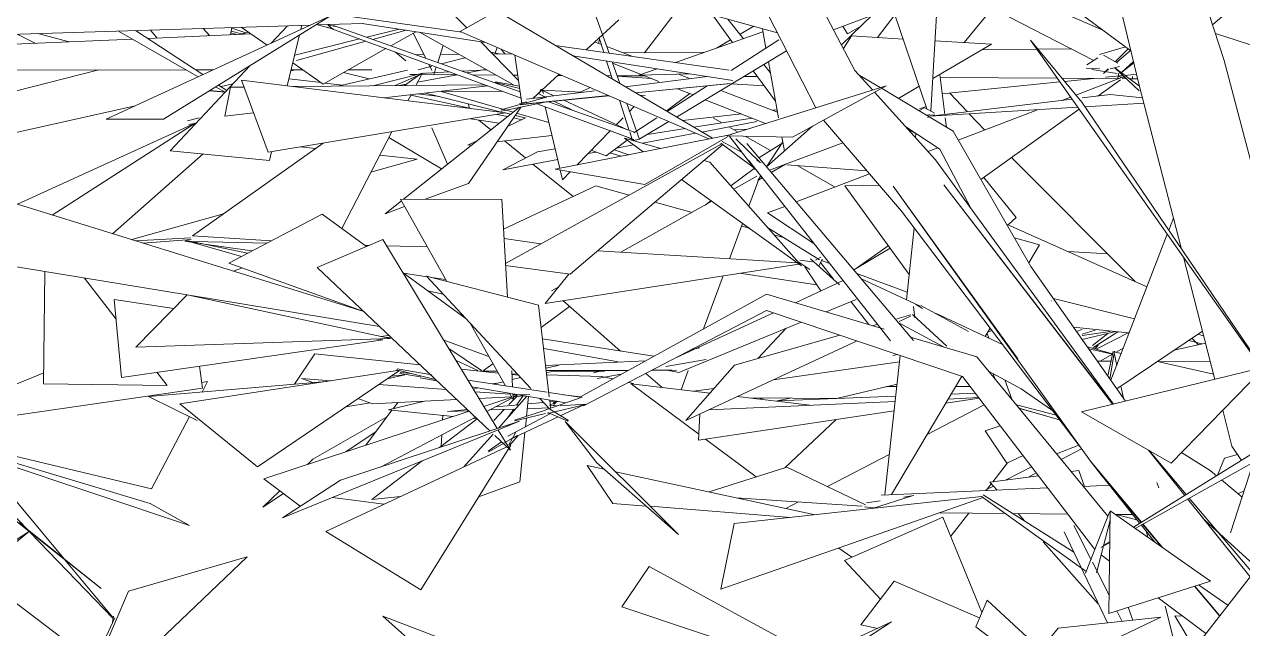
# Model space of a CAD drawing. Header units: millimetres. Extents: x 78096 to 288885, y -20632 to 149556.
# Drawn here: x 251420 to 251798.3, y 94894.2 to 95082 of the extents above; entities that cross this region are included whole.
import ezdxf

# ---------------------------------------------------------------- set-up
doc = ezdxf.new("R2010")
doc.units = ezdxf.units.MM
doc.layers.add('G-IMPT', color=8, linetype='Continuous', lineweight=9)
doc.layers.add('L-PLNT', color=71, linetype='Continuous', lineweight=9)

# ---------------------------------------------------------------- blocks, each defined once
blk = doc.blocks.new('ZZ-V - Tree Broadleaf 1 - 3dtree rotund SIMPLU-4826059-TOMH A-A')
at = {"layer": 'G-IMPT'}
for p, q in [((26119.95, 95105.62), (26092.5, 95081.82)), ((26018.02, 95097.79), (26058.46, 95080.19)), ((26034.09, 95098.23), (26067.18, 95073.73)), ((26055.68, 95070.76), (26011, 95093.76)), ((26024.17, 95086.98), (26015.34, 95076.32)), ((25937.2, 95084.95), (25943.5, 95076.33)), ((25942.05, 95083.59), (25946.88, 95077.5)), ((25977.33, 95075.58), (25986.78, 95084.78)), ((25993.9, 95084.96), (25988.43, 95077.89)), ((25752.81, 95079.91), (25777.53, 95065.68)), ((25758.14, 95080.07), (25778.99, 95066.35)), ((25761.88, 95077.61), (25793.97, 95078.99)), ((25762.72, 95080.21), (25764.87, 95077.73)), ((25779.08, 95080.73), (25781.14, 95078.44)), ((25793.18, 95079.55), (25790.37, 95078.84)), ((25798.93, 95075.55), (25790.95, 95081.1)), ((25837.39, 95075.32), (25845.15, 95079.7)), ((25844.28, 95079.22), (25848.19, 95071.48)), ((25925.73, 95070.15), (25952.92, 95079.61)), ((25945.79, 95078.88), (25950.03, 95081.37)), ((25953.83, 95074.59), (25952.74, 95080.61)), ((26122.86, 95069.6), (26093.39, 95079.12)), ((25710.76, 95075.39), (25757.16, 95077.4)), ((25853.62, 95075.41), (25851.94, 95070.15)), ((25900.64, 95076.51), (25902.69, 95075.73)), ((25904.4, 95075.07), (25912.23, 95072.06)), ((25938.47, 95074.58), (25942.88, 95077.17)), ((25977.91, 95074.47), (25980.44, 95078.36)), ((25996.47, 95077.42), (25980.44, 95078.36)), ((26023.89, 95075.82), (26005.61, 95065.16)), ((26023.89, 95075.82), (26006.3, 95076.85)), ((26057.45, 95072.56), (26065.44, 95075.02)), ((25816.37, 95063.44), (25835.83, 95074.44)), ((25838.83, 95073.34), (25842.03, 95070.6)), ((25847.64, 95072.58), (25845.17, 95072.55)), ((25858.49, 95072.67), (25852.73, 95072.62)), ((25853.09, 95069.74), (25860.35, 95071.62)), ((25871.01, 95072.78), (25868.41, 95073.34)), ((25875, 95072.81), (25868.98, 95072.76)), ((25934.88, 95073.33), (25909.49, 95073.11)), ((26037.96, 95074.22), (26020.9, 95074.08)), ((26048.78, 95074.32), (26038.3, 95074.23)), ((26053.45, 95069.37), (26056.9, 95071.53)), ((26063.12, 95069.89), (26058.61, 95072.38)), ((26062.28, 95070.35), (26066.33, 95074.36)), ((26067.05, 95073.83), (26062.67, 95070.14)), ((25746.68, 95067.8), (25709.2, 95058.32)), ((25709.59, 95067.79), (25773.84, 95067.8)), ((25776.78, 95067.81), (25782.15, 95067.81)), ((25807.78, 95067.81), (25806.34, 95067.49)), ((25806.42, 95067.81), (25810.07, 95067.81)), ((25816.37, 95063.44), (25806.94, 95069.98)), ((25820.9, 95062.76), (25842.5, 95067.72)), ((25824.11, 95067.82), (25831.43, 95067.82)), ((25845.87, 95067.87), (25850.14, 95068.98)), ((25849.17, 95069.56), (25850.14, 95067.62)), ((25851.48, 95068.71), (25850.75, 95066.43)), ((25859.63, 95067.42), (25867.06, 95067.85)), ((25861.12, 95066.89), (25866.59, 95067.91)), ((25906.22, 95069.92), (25915.05, 95066.43)), ((25914.32, 95066.18), (25920.03, 95068.17)), ((25949.92, 95067.55), (25956.77, 95058.16)), ((25953.2, 95069.52), (25955.19, 95067.01)), ((25957.72, 95052.89), (25954.59, 95070.36)), ((26053.25, 95068.35), (26057.39, 95068.16)), ((26055.02, 95067.96), (26062.89, 95066.75)), ((26058.65, 95066.75), (26060.07, 95068.16)), ((26060.24, 95068.09), (26058.65, 95066.75)), ((26063.64, 95068.85), (26060.76, 95068.16)), ((26069.69, 95061.33), (26062.2, 95068.5)), ((26069.85, 95062.76), (26062.2, 95068.5)), ((26067.98, 95070.45), (26064.3, 95067.12)), ((26068.07, 95070.05), (26064.3, 95067.12)), ((25830.66, 95065), (25822.67, 95067)), ((25831.78, 95062.87), (25846.44, 95066.63)), ((25838.68, 95062.95), (25847.69, 95066.95)), ((25841.62, 95062.98), (25846.42, 95066.38)), ((25845.48, 95066.38), (25843.27, 95066.39)), ((25845.15, 95063.01), (25847.05, 95066.69)), ((25845.67, 95064.02), (25858.01, 95066.31)), ((25846.53, 95066.66), (25855.63, 95067.19)), ((25858.03, 95066.31), (25846.89, 95066.37)), ((25869.92, 95066.24), (25862.84, 95066.28)), ((25876.8, 95066.2), (25875.43, 95066.21)), ((25890.47, 95066.12), (25889.26, 95066.13)), ((25905.84, 95066.03), (25904.27, 95066.04)), ((25916.23, 95065.97), (25907.6, 95066.02)), ((25907.66, 95065.86), (25918.26, 95065.17)), ((25914.32, 95066.18), (25930.1, 95066.62)), ((25915.61, 95066.22), (25920.54, 95064.27)), ((25926.65, 95066.52), (25930.39, 95065.09)), ((25951.06, 95065.77), (25947, 95065.79)), ((26009.36, 95054.02), (26007.78, 95066.42)), ((26044.3, 95065.23), (26007.91, 95065.44)), ((26008.55, 95060.4), (26045.1, 95064.09)), ((26063.37, 95065.11), (26045.73, 95065.22)), ((26046.54, 95064.24), (26055.69, 95065.16)), ((26050.03, 95060.01), (26064.51, 95065.55)), ((26056.84, 95059.69), (26063.95, 95064.78)), ((26059.29, 95065.52), (26064.74, 95066.07)), ((26063.14, 95065.36), (26063.38, 95066.8)), ((26065.43, 95065.41), (26063.34, 95065.73)), ((26063.97, 95065.56), (26065.23, 95065.6)), ((26065.75, 95065.1), (26064.41, 95065.11)), ((26065.35, 95066.13), (26068.94, 95066.5)), ((26069.28, 95065.08), (26066.73, 95065.1)), ((26067.7, 95065.25), (26067.62, 95065.73)), ((25782.98, 95062.54), (25785.89, 95060.87)), ((25783.91, 95063.12), (25786.44, 95061.45)), ((25788.32, 95063.46), (25784.65, 95062.63)), ((25839.96, 95062.96), (25842.17, 95063.37)), ((25842.66, 95058.22), (25843.64, 95060.1)), ((25872.51, 95054.53), (25848.17, 95060.62)), ((25896.22, 95060.89), (25899.25, 95062.32)), ((25922.9, 95055.02), (25930.21, 95060.46)), ((25926.38, 95061.97), (25931.2, 95060.07)), ((25939.81, 95061.47), (25957.39, 95054.71)), ((25943.25, 95063.53), (25953.33, 95062.87)), ((26001.46, 95062.74), (25994.95, 95058.94)), ((26016.33, 95054.85), (26010.89, 95060.64)), ((25758, 95056.67), (25713.53, 95046.71)), ((25935, 95058.57), (25953.75, 95051.17)), ((26045.73, 95058.37), (26048.41, 95059.39)), ((25774.2, 95052.04), (25777.91, 95052.89)), ((25874.5, 95054.03), (25872.86, 95054.44)), ((25873.59, 95050.24), (25879.22, 95052.89)), ((25879.06, 95052.89), (25875.95, 95053.67)), ((25927.91, 95052.06), (25946.2, 95054.15)), ((25931.4, 95050), (25949.54, 95052.83)), ((25940.15, 95051.36), (25937.46, 95052.89)), ((25955.95, 95055.27), (25957.27, 95055.42)), ((26009.87, 95050.01), (26009.5, 95052.89)), ((26013.5, 95046.03), (26038.16, 95055.47)), ((26021.68, 95049.16), (26016.94, 95054.2)), ((26020.55, 95033.77), (26051.09, 95055.59)), ((25721.5, 95026.06), (25776.62, 95051.25)), ((25776.62, 95051.25), (25732.22, 95022.74)), ((25774.67, 95050.83), (25776.86, 95051.23)), ((25822.14, 95018.59), (25837.68, 95048.6)), ((25917.02, 95047.75), (25928.71, 95049.57)), ((25933.89, 95048.52), (25951.06, 95051.78)), ((25945.21, 95048.5), (25942.34, 95050.13)), ((25998.15, 95049.17), (26001.26, 95047.54)), ((25775.84, 95016.32), (25816.37, 95045.07)), ((25861.25, 95044.43), (25864.07, 95045.76)), ((25870.31, 95045.47), (25887.41, 95047.42)), ((25904.21, 95041.12), (25910.72, 95045.96)), ((25915.46, 95045.02), (25931.98, 95048.16)), ((25955.3, 95042.78), (25947.39, 95047.27)), ((25958.74, 95044.93), (25951.65, 95040.5)), ((25954.03, 95037.68), (25959.06, 95045.43)), ((25959.57, 95042.59), (25958.78, 95047.01)), ((26000.28, 95046.81), (26000.35, 95048.02)), ((25861.25, 95044.43), (25862.59, 95044.58)), ((25872.19, 95036.81), (25882.94, 95042.42)), ((25882.94, 95042.42), (25888.4, 95043.27)), ((25898.63, 95041.83), (25901.08, 95042.29)), ((25899.62, 95042.84), (25904.21, 95041.12)), ((25907.4, 95043.49), (25912.74, 95044.51)), ((26004.18, 95042.47), (26007.23, 95043.63)), ((25872.19, 95036.81), (25889.18, 95040.03)), ((25942.95, 95031.81), (25950.18, 95037.22)), ((25950.18, 95037.22), (25942.95, 95031.81)), ((25959.89, 95038.5), (25955.5, 95035.94)), ((25960.33, 95038.34), (25985.2, 95036.5)), ((25975.35, 95031.43), (25963.58, 95038.1)), ((26068.49, 95002.08), (26030.06, 95040.56)), ((25951.06, 95034.84), (25943.84, 95030.8)), ((25948.54, 95025.47), (25951.65, 95033.91)), ((25951.31, 95033.5), (25952.23, 95034.91)), ((25952.7, 95034.3), (25951.31, 95033.5)), ((25963.24, 95026.8), (25986.04, 95035.52)), ((26021.49, 95034.43), (26031.49, 95021.97)), ((25901.04, 95031.77), (25872.36, 95018.37)), ((25901.04, 95031.77), (25911.37, 95028.93)), ((25937.03, 95026.99), (25908.8, 95011.19)), ((25919.35, 95026.73), (25930.89, 95023.56)), ((25934.95, 95025.83), (25936.77, 95027.19)), ((25936.77, 95027.19), (25934.95, 95025.83)), ((25954.3, 95023.38), (25959.68, 95025.43)), ((25954.3, 95023.38), (25968.72, 95013.93)), ((25942.51, 95009.15), (25946.56, 95020.13)), ((25946.27, 95019.33), (25948.53, 95018.7)), ((25970.42, 95008.84), (25954.58, 95018.61)), ((26072.14, 95000.45), (26028.52, 95019.9)), ((26029.04, 95019.67), (26031.49, 95021.97)), ((25775.84, 95016.32), (25800.3, 95014.74)), ((25872.53, 95015.46), (25883.95, 95013.77)), ((25956.41, 95016.54), (25959.16, 95015.78)), ((25982.24, 95006.39), (25991.79, 95013.21)), ((26059.94, 95010.64), (26047.58, 95011.4)), ((25934.46, 94987.35), (25940.55, 95003.84)), ((25945.58, 95004.62), (25969.65, 95001.04)), ((25889.31, 95000.28), (25887.3, 94999.15)), ((25908.64, 94980.46), (25890.74, 94996.13)), ((26043.11, 94996.75), (26068.32, 94990.52)), ((25884.08, 94987.78), (25892.82, 94994.32)), ((25892.82, 94994.32), (25884.08, 94987.78)), ((25960.13, 94987.55), (25951.43, 94978.23)), ((26066.34, 94986.16), (26049.33, 94987.92)), ((26050.28, 94986.57), (26051.97, 94987.16)), ((26051.97, 94985.77), (26056.04, 94986.94)), ((26060.73, 94986.57), (26051.97, 94985.31)), ((26052.05, 94984.05), (26062.49, 94986.56)), ((26055.24, 94982.2), (26059.95, 94985.95)), ((26055.61, 94981.73), (26063.14, 94986.49)), ((26056.33, 94981.03), (26066.72, 94986.35)), ((26088.09, 94982.45), (26086.09, 94984.45)), ((26087.9, 94985.68), (26089.74, 94985.22)), ((26055.18, 94981.35), (26056.96, 94982.29)), ((26056.06, 94981.11), (26056.96, 94982.29)), ((26064.78, 94981.33), (26062.59, 94980.1)), ((26080.54, 94980.71), (26090.32, 94982.96)), ((26089.17, 94982.7), (26085.1, 94983.79)), ((25995.3, 94977.16), (25956.2, 94971.53)), ((26061.11, 94977.28), (26056.8, 94977.31)), ((26061.48, 94979.48), (26057.58, 94977.3)), ((26091.82, 94977.08), (26075.62, 94977.18)), ((25866.16, 94974.38), (25869.07, 94976.55)), ((25869.07, 94976.55), (25866.16, 94974.38)), ((25921.58, 94969.14), (25916.56, 94973.53)), ((25927.48, 94968.43), (25929.67, 94974.38)), ((25975.77, 94965.68), (25994.53, 94970.2)), ((25994.45, 94969.43), (25991.32, 94969.43)), ((26017.26, 94969.47), (26012.74, 94969.46)), ((25937.7, 94968.87), (25931.35, 94967.96)), ((25975.77, 94965.68), (25948.45, 94965.9)), ((25951.28, 94965.56), (25953.03, 94965.86)), ((25957.29, 94964.99), (25994.11, 94966.41)), ((25957.29, 94964.99), (25961.33, 94965.8)), ((26011.32, 94967.08), (26018.87, 94967.37)), ((26003.89, 94954.52), (26021.61, 94963.79)), ((26026.6, 94957.26), (26021.9, 94955.67)), ((26028.61, 94945.65), (26021.9, 94955.67)), ((26044.09, 94948.55), (26051, 94951.19)), ((25972.98, 94938.35), (25992.11, 94948.36)), ((26028.61, 94945.65), (26033.71, 94947.97)), ((26045.54, 94946.78), (26051.79, 94950.11)), ((26024.31, 94939.89), (26028.82, 94945.74)), ((26028.18, 94940.39), (26036.34, 94944.52)), ((26035.31, 94941.32), (26037.78, 94942.64)), ((26022.19, 94937.13), (26023.84, 94939.27)), ((26022.16, 94937.34), (26024.5, 94938.53)), ((25960.04, 94931.58), (25963.9, 94933.6)), ((26011.25, 94922.92), (26016.8, 94930.13)), ((25976.47, 94919.26), (25980.48, 94916.41))]:
    blk.add_line(p, q, dxfattribs=at)
blk = doc.blocks.new('ZZ-V - Tree Broadleaf 1 - 3dtree rotund SIMPLU-4826034-TOMH A-A')
at = {"layer": 'G-IMPT'}
for p, q in [((25973.88, 95143.86), (26003.84, 95055.74)), ((26010.09, 95140.21), (26005, 95054.99)), ((26096.15, 95070.7), (26075.59, 95133.35)), ((26069.66, 95063.51), (26054.41, 95126.44)), ((25860.97, 95080.9), (25832.54, 95109.78)), ((25981.48, 95067.69), (25962.82, 95103.18)), ((25899.93, 95087.71), (25905.11, 95073.07)), ((25957.43, 95079.31), (25919.29, 95089.94)), ((25969.28, 95056.05), (25952.39, 95089.2)), ((25748.99, 95052.51), (25818.65, 95084.65)), ((25766.83, 95052.53), (25818.65, 95084.65)), ((25818.2, 95085.38), (25859.45, 95079.54)), ((25858.94, 95079.76), (25870.26, 95086.15)), ((25937.2, 95046.57), (25870.26, 95086.15)), ((25908.21, 95083.41), (25897.98, 95074.08)), ((25989.95, 95085.97), (25974.84, 95080.31)), ((25812.41, 95081.77), (25679.75, 95077.62)), ((25800.22, 95076.14), (25805.29, 95081.54)), ((25809.45, 95080.4), (25809.76, 95081.68)), ((25828.82, 95082.28), (25814.09, 95081.82)), ((25814.55, 95081.83), (25819.69, 95080.43)), ((25817.39, 95081.92), (25820.06, 95081.36)), ((25817.58, 95081.13), (25877.85, 95059.05)), ((25817.89, 95081.68), (25819.38, 95080.43)), ((25819.59, 95081.64), (25877.55, 95061.05)), ((25828.49, 95082.27), (25866.77, 95076.37)), ((25829.89, 95077.98), (25839.99, 95080.5)), ((25842.1, 95080.17), (25831.78, 95077.31)), ((25846.3, 95079.53), (25875.43, 95063.14)), ((25858.94, 95079.76), (25936.14, 95046.36)), ((25805.22, 95062.85), (25809.04, 95078.69)), ((25807.53, 95072.41), (25827.67, 95077.43)), ((25829.63, 95076.72), (25808.06, 95070.74)), ((25877.03, 95064.58), (25865.18, 95076.62)), ((25888.36, 95075.44), (25942.39, 95067.79)), ((25902.02, 95077.77), (25903.48, 95073.3)), ((25957.87, 95077.18), (25943.06, 95067.68)), ((26051.89, 95057.75), (26035.96, 95077.06)), ((26107.7, 94975.3), (26035.96, 95077.06)), ((25875.88, 95072.43), (25878.09, 95057.39)), ((25893.84, 95072.2), (25943.56, 95064.54)), ((25960.25, 95073.77), (25926.03, 95053.17)), ((25768.88, 95042.72), (25793.69, 95069.18)), ((25904.36, 95070.58), (25906.22, 95064.89)), ((25906.08, 95070.32), (25908.48, 95063.55)), ((25986.97, 95061.59), (25981.48, 95067.69)), ((26121.43, 94974.38), (26096.15, 95070.7)), ((25790.97, 95064.61), (25799.33, 95042.24)), ((25790.97, 95064.61), (25873.02, 95054.47)), ((25869.8, 95063.88), (25877.41, 95062.04)), ((25877.3, 95062.8), (25869.87, 95064.15)), ((25889.64, 95066.48), (25881.43, 95058.98)), ((25910.15, 95062.56), (25935.72, 95065.75)), ((25989.31, 95062.32), (25982.78, 95066.23)), ((25785.86, 95053.49), (25787.61, 95062.42)), ((25791.77, 95062.46), (25787.61, 95062.42)), ((25866.42, 95063.23), (25807.05, 95062.62)), ((25835.23, 95059.14), (25867.51, 95062.83)), ((25853.04, 95061.07), (25871.84, 95061.25)), ((25875.31, 95054.68), (25853.04, 95061.07)), ((25879.49, 95058.74), (25900.6, 95061.37)), ((25885.21, 95059.45), (25883.09, 95060.49)), ((25883.98, 95061.88), (25883.43, 95060.45)), ((25888.02, 95059.81), (25884.25, 95061.55)), ((25884.29, 95061.88), (25884.72, 95060.45)), ((25896.58, 95060.87), (25884.37, 95061.5)), ((25942.7, 95063.62), (25913.35, 95060.67)), ((25913.35, 95060.67), (25941.87, 95063.53)), ((25913.38, 95060.65), (25942.7, 95063.62)), ((25916.29, 95059.86), (25914.57, 95059.95)), ((25935.61, 95062.9), (25923.13, 95054.89)), ((25991.15, 95062.9), (25942.87, 95047.76)), ((25991.15, 95062.9), (25962.09, 95046.94)), ((26006.51, 95039.89), (25987.56, 95060.93)), ((26011.92, 95048.78), (25989.69, 95062.1)), ((26060.69, 95060.15), (26051.97, 95059.11)), ((26060.69, 95060.15), (26070.77, 95059.19)), ((26082.83, 95012.16), (26069.66, 95063.51)), ((25841.33, 95027.71), (25877.3, 95056.26)), ((25877.8, 95056.36), (25861.45, 95032.56)), ((25871.53, 95055.38), (25885.67, 95059.34)), ((25871.67, 95055.05), (25886.25, 95057.98)), ((25877.3, 95057.35), (25879.45, 95057.86)), ((25877.49, 95057.01), (25886.58, 95057.98)), ((25905, 95059.83), (25879.43, 95057.27)), ((25879.85, 95057.27), (25905.05, 95059.81)), ((25883.02, 95057.15), (25912.84, 95046.22)), ((25883.03, 95058.71), (25885.81, 95059.37)), ((25889.85, 95037.22), (25885.27, 95056.33)), ((25885.63, 95057.89), (25905, 95059.83)), ((25886.36, 95057.92), (25913.07, 95048.44)), ((25893.56, 95055.37), (25888, 95058.09)), ((25910.82, 95049.24), (25891.06, 95058.4)), ((25908.33, 95058.39), (25911.38, 95049.04)), ((25910.66, 95057.38), (25914.61, 95046.21)), ((25912.91, 95056.41), (25911.34, 95054.81)), ((26003.24, 95056.35), (26001.52, 95055.78)), ((26048.87, 95058.74), (26004.92, 95053.49)), ((26004.92, 95053.49), (26050.66, 95056.21)), ((26051.89, 95057.75), (26107.34, 94976.05)), ((26052.85, 95056.34), (26071.22, 95057.44)), ((25748.99, 95052.51), (25766.83, 95052.53)), ((25785.86, 95053.49), (25794.75, 95054.5)), ((25799.33, 95042.24), (25873.02, 95054.47)), ((25886.41, 95051.49), (25876.42, 95054.36)), ((25886.41, 95051.49), (25886.1, 95052.89)), ((25909.46, 95052.89), (25907.43, 95050.81)), ((25920.01, 95052.89), (25912.85, 95048.3)), ((26001.52, 95055.16), (26002.98, 95056.01)), ((26006.17, 95054.37), (26003.12, 95055.99)), ((26006.28, 95053.82), (26003.64, 95053.77)), ((26004.63, 95053.96), (26004.13, 95052.89)), ((25905.61, 95048.95), (25895.14, 95038.26)), ((25911.53, 95048.57), (25912.29, 95046.24)), ((25923.68, 95051.75), (25914.72, 95046.36)), ((25954.03, 95037.68), (25968.33, 95050.37)), ((25995.96, 95023.98), (25971.69, 95052.21)), ((26007.84, 95043.23), (25997.25, 95050.17)), ((26036.1, 95006.71), (26011.92, 95048.78)), ((25888.42, 95036.94), (25943.17, 95047.75)), ((25909.87, 95046.58), (25921.24, 95043.42)), ((25909.87, 95046.58), (25915.76, 95042.34)), ((25912.92, 95045.89), (25910.46, 95047.1)), ((25914.72, 95046.36), (25912.92, 95045.89)), ((25916.24, 95032.23), (25941.85, 95046.99)), ((25939.81, 95045.1), (25949.97, 95037.49)), ((25940.22, 95045.6), (25946.28, 95042.31)), ((25941.69, 95047.39), (25962.09, 95046.94)), ((25942.43, 95047.33), (25950.44, 95036.88)), ((25944.44, 95046.42), (25952.01, 95039.03)), ((25947.9, 95044.93), (25999.61, 94983.8)), ((25954.92, 95036.63), (25977.71, 95045.21)), ((25799.65, 95039.71), (25768.88, 95042.72)), ((25799.65, 95039.71), (25800.3, 95042.4)), ((25872.97, 95007.7), (25939.92, 95044.71)), ((25940.41, 95044.65), (25893.04, 95004.35)), ((26017.45, 95024.85), (26007.84, 95043.23)), ((25934.6, 95039.7), (25936.46, 95039.19)), ((25936.46, 95039.19), (25964.88, 95006.92)), ((25948.41, 95039.76), (25992.54, 94983.66)), ((25951.06, 95039.72), (25952.38, 95039)), ((26061.74, 94963.99), (26006.51, 95039.89)), ((25888.42, 95036.94), (25916.24, 95032.23)), ((25890.69, 95033.72), (25889.98, 95036.67)), ((25893.07, 95036.15), (25890.69, 95033.72)), ((25927.63, 95033.78), (25964.88, 95006.92)), ((25848.04, 95027.67), (25861.45, 95032.56)), ((25978.35, 95031.76), (25989.05, 95032.02)), ((25978.35, 95031.76), (25998.3, 95004.23)), ((26032.02, 94978.03), (25993.36, 95031.73)), ((26054.57, 94946.22), (25993.36, 95031.73)), ((26061.57, 94963.95), (26009.1, 95032.15)), ((26061.48, 94963.93), (26009.1, 95032.15)), ((25718.8, 95026.9), (25828.97, 94992.75)), ((25835.57, 95023.13), (25840.64, 95027.16)), ((25840.33, 95027.71), (25871.83, 95027.56)), ((25840.33, 95027.71), (25854.72, 95002.09)), ((25871.83, 95027.56), (25873.58, 94997.22)), ((25816.1, 95022.99), (25787.07, 95007.82)), ((25816.1, 95022.99), (25829.86, 95012.97)), ((25835.57, 95023.13), (25841.65, 95025.35)), ((26051.28, 94950.82), (25995.96, 95023.98)), ((25999.91, 95018.76), (25997.43, 94996.39)), ((26080.35, 95021.81), (26078.88, 95017.98)), ((25814.54, 95006.41), (25834.88, 95015.12)), ((25834.88, 95015.12), (25870.42, 94956.38)), ((26038.81, 95013.51), (26030.97, 95015.63)), ((26078.43, 95016.82), (26060.96, 94971.39)), ((25963.54, 95007.89), (25901.59, 95011.62)), ((25981.08, 95005.71), (25992.39, 95012.39)), ((26038.81, 95013.51), (26035.45, 95007.84)), ((25710.05, 95008.42), (25774.12, 94997.9)), ((25828.97, 94992.75), (25787.07, 95007.82)), ((25873.01, 95007.07), (25893.04, 95004.35)), ((25885.31, 94995.29), (25964.08, 95007.48)), ((25964.01, 95008.1), (25967.51, 95005.76)), ((25964.35, 95008.67), (25968.33, 95008.16)), ((25967.71, 95009.11), (25976.72, 95001.06)), ((25970.9, 95009.63), (25969.27, 95008.75)), ((25971.33, 95009.06), (25970.27, 95006.82)), ((25974.81, 95002.84), (25970.82, 95007.98)), ((25973.67, 95007.64), (25971.1, 95008.58)), ((26093.21, 94971.68), (26083.46, 95009.68)), ((25788.37, 95005.33), (25791.35, 95006.28)), ((25814.54, 95006.41), (25868.17, 94955.63)), ((25841.16, 95004.74), (25860.75, 94990.47)), ((25848.49, 95003.7), (25883.27, 94994.72)), ((25848.49, 95003.7), (25880.79, 94968.84)), ((25885.31, 94995.29), (25892.62, 95004.41)), ((25965.89, 95006.62), (25970.92, 94999.16)), ((25997.7, 94998.81), (25982.05, 95004.56)), ((26065.52, 94964.92), (26036.1, 95006.71)), ((25977.84, 95002.35), (25962.98, 94995.5)), ((26001.72, 94994.4), (25983.47, 95002.88)), ((25751.51, 94996.44), (25753.71, 94972.3)), ((25751.51, 94996.44), (25769.97, 94993.67)), ((25774.18, 94997.95), (25758.24, 94981.73)), ((25774.18, 94997.95), (25837.3, 94984.34)), ((25775.37, 94997.69), (25833.9, 94988.08)), ((25954.06, 94998.17), (25896.26, 94966.26)), ((25990.51, 94987.28), (25954.06, 94998.17)), ((25981.82, 94996.45), (25972.55, 94992.65)), ((25985.79, 94988.69), (25980.26, 94995.81)), ((26042.45, 94996.08), (26042.61, 94996.04)), ((25883.27, 94994.72), (25886.57, 94966.28)), ((25954.06, 94993.08), (25897.21, 94963.43)), ((25956.17, 94992.37), (25926.24, 94978.57)), ((26014.86, 94972.61), (25954.06, 94993.08)), ((25999.32, 94991.82), (26010.04, 94982.03)), ((25999.64, 94994.29), (26000.05, 94990.8)), ((26000.23, 94994.99), (26002.48, 94993.68)), ((26001.97, 94994.67), (26016.71, 94986.55)), ((26027.33, 94982.5), (26006.46, 94992.2)), ((25862.02, 94989.1), (25872.95, 94969.64)), ((25964.79, 94989.46), (25926.76, 94973.85)), ((25986.92, 94988.35), (25988.49, 94988.8)), ((25994.47, 94990.5), (25998.85, 94991.75)), ((26008.99, 94981.75), (25994.9, 94989.38)), ((25995.19, 94989.64), (25998.75, 94991.29)), ((25837.3, 94984.34), (25758.24, 94981.73)), ((25833.03, 94984.2), (25834.89, 94983.92)), ((25836.8, 94985.33), (25834.05, 94985.04)), ((25835.8, 94984.66), (25837.41, 94984.75)), ((25919.05, 94978.84), (25884.49, 94984.22)), ((25944.05, 94976.12), (25976.73, 94985.44)), ((26019.29, 94978.68), (25998.76, 94984.81)), ((26023.47, 94987.6), (26021.93, 94985)), ((26023.05, 94984.49), (26022.49, 94985.95)), ((26024.07, 94986.81), (26022.81, 94986.49)), ((26062.82, 94968.74), (26089.36, 94986.67)), ((25753.71, 94972.3), (25834.89, 94983.92)), ((25867.82, 94978.77), (25853.82, 94983.81)), ((25865.49, 94974.38), (25855.38, 94981.23)), ((25908.6, 94977.07), (25884.83, 94981.28)), ((25928.95, 94958.88), (25982.2, 94983.61)), ((25930.66, 94980.88), (25933.19, 94981.48)), ((26053.65, 94981.78), (26061.42, 94979.62)), ((26061.49, 94979.52), (26054.07, 94981.19)), ((26061.62, 94980.45), (26059.98, 94972.79)), ((26062.04, 94980.45), (26060.64, 94971.85)), ((25813.76, 94979.64), (25807.48, 94970.17)), ((25813.76, 94979.64), (25846.45, 94976.19)), ((25857.64, 94977.49), (25864.36, 94974.38)), ((25885.44, 94976.01), (25916.5, 94977.43)), ((25922.73, 94975.66), (25935.31, 94977.86)), ((25995.52, 94979.12), (25990.72, 94935.79)), ((25994.69, 94979.4), (25993.28, 94979.05)), ((26060.01, 94929.2), (26019.29, 94978.68)), ((26062.74, 94976.02), (26061.94, 94979.87)), ((26062, 94980.24), (26064.18, 94979.75)), ((26075.4, 94977.23), (26092.78, 94973.34)), ((25839.46, 94974.38), (25771.87, 94964.05)), ((25795.99, 94944.54), (25840.11, 94974.48)), ((25841.72, 94973.08), (25836.28, 94971.88)), ((25837.52, 94972.72), (25841.72, 94973.08)), ((25839.17, 94974.64), (25851.18, 94971.62)), ((25850.14, 94973.13), (25839.33, 94974.94)), ((25840.14, 94973.52), (25846.57, 94972.44)), ((25840.26, 94973.82), (25843.55, 94973.54)), ((25859.25, 94974.84), (25870.71, 94973.63)), ((25870.38, 94974.22), (25865.25, 94974.21)), ((25874.89, 94974.38), (25875.19, 94969.3)), ((25874.95, 94973.35), (25876.65, 94973.3)), ((25874.96, 94973.18), (25876.95, 94972.97)), ((25885.54, 94975.17), (25889.28, 94976)), ((25911.15, 94974.48), (25885.63, 94974.39)), ((25885.63, 94974.33), (25911.11, 94974.46)), ((25885.64, 94974.3), (25890.11, 94974.47)), ((25885.7, 94973.79), (25889.73, 94974.47)), ((25885.78, 94973.06), (25902.75, 94972.59)), ((25886.91, 94974.39), (25911.12, 94974.46)), ((25903.72, 94974.27), (25888.43, 94974.25)), ((25900.3, 94973.7), (25903.17, 94974.38)), ((25901.41, 94971.93), (25908.92, 94973.25)), ((25918.39, 94974.48), (25926.09, 94974.5)), ((25918.42, 94974.5), (25924.74, 94974.53)), ((25924.74, 94974.53), (25918.44, 94974.51)), ((25926.76, 94973.85), (25922.54, 94974.6)), ((25944.05, 94976.12), (25928.95, 94958.88)), ((26033.13, 94968.7), (26022.99, 94974.19)), ((26025.06, 94971.67), (26024.41, 94973.41)), ((26107.3, 94975.13), (26051.81, 94961.56)), ((26145.82, 94974.03), (26067.95, 94925.72)), ((26079.68, 94945.67), (26107.68, 94974.38)), ((25762.17, 94966.31), (25817.44, 94971.01)), ((25813.17, 94970.65), (25809.62, 94971.91)), ((25809.62, 94971.91), (25818.79, 94971.22)), ((25833.66, 94970.1), (25854.55, 94968.53)), ((25851.66, 94971.27), (25846.52, 94972.15)), ((25885.93, 94967.66), (25861.32, 94971.42)), ((25891.73, 94964.38), (25862.54, 94969.39)), ((25868.87, 94970.27), (25870.25, 94970.48)), ((25869.19, 94970.22), (25872.21, 94970.96)), ((25875.05, 94971.67), (25877.58, 94972.29)), ((25906.31, 94971.8), (25902.75, 94972.58)), ((25912.7, 94970.41), (25911.21, 94970.73)), ((25936.37, 94967.35), (25911.98, 94970.29)), ((25933.01, 94954.64), (25911.98, 94970.29)), ((26014.64, 94972.68), (25992.86, 94935.88)), ((26055.96, 94918.86), (26014.86, 94972.61)), ((26030.33, 94965.26), (26027.97, 94971.49)), ((26064.84, 94965.88), (26064.07, 94969.59)), ((25762.17, 94966.31), (25777.27, 94958.89)), ((25831.66, 94964.11), (25827.17, 94965.7)), ((25831.66, 94964.11), (25857.82, 94965.43)), ((25862.98, 94968.68), (25864.5, 94969.06)), ((25863.48, 94967.85), (25874.42, 94967.03)), ((25864.73, 94965.78), (25874.83, 94966.29)), ((25874.91, 94966.14), (25866.24, 94963.29)), ((25867.18, 94961.74), (25875.15, 94965.91)), ((25870.77, 94956.49), (25879.63, 94966.46)), ((25874.05, 94963.82), (25876.5, 94966.38)), ((25874.21, 94967.39), (25875.42, 94965.24)), ((25875.13, 94966.81), (25880.49, 94966.96)), ((25880.49, 94966.96), (25875.19, 94966.82)), ((25875.31, 94967.2), (25875.42, 94965.24)), ((25875.33, 94966.82), (25877.23, 94966.87)), ((25876.73, 94966.74), (25875.36, 94966.29)), ((25875.37, 94966.03), (25876.73, 94966.74)), ((25875.98, 94966.35), (25879.28, 94966.52)), ((25876.41, 94963.7), (25878.31, 94966.47)), ((25879.5, 94960.22), (25880.12, 94966.37)), ((25883.63, 94965.77), (25886.6, 94962.56)), ((25896.8, 94966.17), (25885.47, 94962.16)), ((25896.01, 94966.12), (25886.41, 94967.58)), ((25890.95, 94966.89), (25896.26, 94966.26)), ((25967.42, 94963.61), (25944.97, 94966.32)), ((26009.7, 94964.33), (26020.01, 94965.88)), ((26010.43, 94965.56), (26019.92, 94965.99)), ((26043.8, 94961.27), (26033.13, 94968.7)), ((25795.99, 94944.54), (25771.87, 94964.05)), ((25861.67, 94961.78), (25797.98, 94940.81)), ((25823.44, 94963.17), (25830.99, 94964.35)), ((25829.63, 94951.23), (25837.72, 94962.07)), ((25836.69, 94962.18), (25847.8, 94964.93)), ((25836.69, 94962.18), (25856.75, 94960.17)), ((25838.05, 94962.51), (25839.54, 94964.51)), ((25861.14, 94962.29), (25855, 94961.72)), ((25855, 94961.72), (25861.51, 94961.94)), ((25867.99, 94962.16), (25876.06, 94962.44)), ((25869.34, 94958.91), (25872.61, 94962.32)), ((25877.25, 94963.78), (25869.76, 94963.09)), ((25873.73, 94959.82), (25875.52, 94962.42)), ((25875.77, 94959.05), (25885.44, 94962.09)), ((25879.74, 94962.57), (25886.38, 94962.79)), ((25884.82, 94964.49), (25879.89, 94964.03)), ((25886.12, 94961.07), (25898.18, 94963.99)), ((25888.67, 94963.52), (25886.67, 94963.45)), ((25886.69, 94965.24), (25886.98, 94962.7)), ((25892.53, 94958.92), (25886.72, 94962.43)), ((25888.89, 94964.86), (25886.75, 94964.67)), ((25888.66, 94964.57), (25886.85, 94963.8)), ((25887.73, 94964.52), (25889.28, 94964.8)), ((25887.81, 94963.6), (25888.1, 94963.52)), ((25887.94, 94963.85), (25888.66, 94964.57)), ((25889.91, 94960.31), (25897.27, 94963.77)), ((25889.93, 94963.5), (25897.75, 94963.96)), ((25932.92, 94952.81), (25993.62, 94961.92)), ((25936.09, 94962.19), (25993.94, 94964.81)), ((26031.6, 94963.72), (26043.92, 94960.55)), ((26032.4, 94962.75), (26045, 94959.12)), ((26045, 94959.13), (26032.4, 94962.75)), ((26032.51, 94962.71), (26045.01, 94959.11)), ((26079.68, 94945.67), (26051.81, 94961.56)), ((26098.54, 94950.88), (26095.67, 94962.07)), ((25803.72, 94928.69), (25877.36, 94958.66)), ((25836.3, 94960.16), (25813.16, 94946.9)), ((25821.77, 94940.34), (25877.36, 94958.66)), ((25834.17, 94944.43), (25863.67, 94959.89)), ((25852.48, 94950.46), (25864.18, 94959.41)), ((25853.43, 94959.07), (25853.51, 94960.49)), ((25862.99, 94959.54), (25864.16, 94959.42)), ((25873.7, 94954.03), (25886.94, 94961.05)), ((25874.36, 94952.98), (25889.3, 94960.02)), ((25875.9, 94958.8), (25885.4, 94961.04)), ((25879.17, 94956.93), (25879.45, 94959.71)), ((25892.37, 94958.68), (25886.07, 94961.43)), ((25926.64, 94923.52), (25891.46, 94958.63)), ((25891.46, 94958.63), (25901.18, 94945.84)), ((25933.34, 94960.92), (25932.92, 94952.81)), ((25975.62, 94959.22), (25959.71, 94944.21)), ((25823.39, 94949.18), (25832.81, 94955.49)), ((25853.01, 94950.87), (25853.19, 94954.4)), ((25860.08, 94944.46), (25869.17, 94954.69)), ((25867.8, 94949.19), (25876.63, 94954.19)), ((25869.66, 94954.22), (25874.49, 94949.64)), ((25870.68, 94955.94), (25874.49, 94949.64)), ((25874.04, 94951.32), (25876.11, 94955.09)), ((25874.22, 94951.09), (25876.86, 94954.2)), ((25877.45, 94939.86), (25878.99, 94955.16)), ((25873.15, 94950.57), (25817.2, 94924.43)), ((25846.69, 94906.31), (25874.58, 94951.23)), ((25867.63, 94949.4), (25871.76, 94952.24)), ((25950.84, 94941.38), (25935.05, 94953.13)), ((26101.46, 94946.51), (26098.54, 94950.88)), ((25811.45, 94945.25), (25813.16, 94946.9)), ((26083.9, 94935.62), (26072.62, 94949.7)), ((26084.35, 94935.9), (26072.74, 94949.63)), ((26091.8, 94943.32), (26082.88, 94948.95)), ((26094, 94941.88), (26096.26, 94947.17)), ((26100.28, 94948.29), (26096.26, 94947.17)), ((25831.47, 94934.4), (25847.09, 94946.34)), ((25898.28, 94944.87), (25906.32, 94933.14)), ((25898.28, 94944.87), (25903.58, 94943.73)), ((25926.64, 94923.52), (25901.18, 94945.84)), ((25907.16, 94942.96), (25969.12, 94929.63)), ((25936.24, 94936.7), (25960.33, 94944.41)), ((25984.75, 94932.71), (25960.33, 94944.41)), ((26048.61, 94943.05), (26050.99, 94943.36)), ((26050.99, 94943.36), (26052.76, 94938.44)), ((26070.44, 94927.27), (26054.57, 94946.22)), ((26069.91, 94926.94), (26054.57, 94946.22)), ((26058.21, 94941.65), (26054.57, 94946.22)), ((26104.65, 94945.66), (26068.43, 94925.38)), ((26093.72, 94941.71), (26091.8, 94943.32)), ((26105.21, 94946.04), (26098.09, 94923.97)), ((25809.23, 94932.25), (25797.98, 94940.81)), ((25803.72, 94928.69), (25821.77, 94940.34)), ((25877.45, 94939.86), (25864.61, 94935.16)), ((26023.4, 94939.77), (26038.48, 94941.73)), ((26023.4, 94939.77), (26025.62, 94937.28)), ((26070.34, 94927.21), (26058.21, 94941.65)), ((26075.19, 94939.62), (26075.8, 94937.99)), ((26101.67, 94935.08), (26095.28, 94940.41)), ((25797.64, 94931.92), (25802.94, 94937.04)), ((25797.64, 94931.92), (25804.03, 94936.2)), ((25831.47, 94934.4), (25840.4, 94935.27)), ((26020.77, 94935.24), (25943.95, 94926.89)), ((25986.91, 94931.56), (25999.2, 94935.53)), ((25989.58, 94935.74), (26041.37, 94937.95)), ((25996.7, 94935.11), (25999.79, 94935.6)), ((26020.77, 94935.27), (26051.82, 94912.99)), ((26021.25, 94935.85), (26049.47, 94917.97)), ((26052.42, 94938.42), (26060.5, 94938.77)), ((26100.37, 94936.16), (26102.32, 94937.08)), ((25835.24, 94932.86), (25819.26, 94935.01)), ((25906.32, 94933.14), (25916.58, 94932.33)), ((25917.91, 94932.23), (25961.49, 94928.8)), ((25939.85, 94906.45), (26021.25, 94934.93)), ((25944.59, 94934.91), (25983.69, 94932.27)), ((25984.43, 94932.06), (25987.28, 94931.75)), ((25985.03, 94933.27), (25989.29, 94933.94)), ((26065.72, 94861.04), (26123.17, 94934.71)), ((26104.16, 94910.32), (26084.77, 94934.53)), ((26105.03, 94911.44), (26085.27, 94934.81)), ((26008.81, 94928.9), (25978.19, 94915.41)), ((26007.78, 94930.21), (26028.09, 94930.02)), ((26008.81, 94928.9), (26020.89, 94899.27)), ((26030.49, 94930), (26047.57, 94929.84)), ((26032.1, 94929.98), (26034.15, 94927.68)), ((26060.49, 94930.41), (26053.07, 94911.49)), ((26060.67, 94927.94), (26056.42, 94911.54)), ((26060.3, 94898.97), (26060.7, 94930.79)), ((26091.87, 94908.99), (26060.7, 94930.79)), ((26062.26, 94929.7), (26067.76, 94929.64)), ((26062.53, 94929.69), (26069.02, 94928.06)), ((26104.15, 94910.32), (26088.84, 94929.42)), ((26106.32, 94913.1), (26090.09, 94927.88)), ((25846.69, 94906.31), (25817.2, 94924.43)), ((25939.85, 94906.45), (25943.95, 94926.89)), ((26046.46, 94924.34), (26059.84, 94895.98)), ((26049.44, 94926.31), (26054.85, 94915.57)), ((26074.57, 94921.09), (26070.32, 94926.43)), ((26076.77, 94919.55), (26070.77, 94926.69)), ((26077.08, 94919.34), (26070.87, 94926.75)), ((26072.02, 94924.29), (26072.45, 94922.57)), ((26039.91, 94921.2), (26057.03, 94901.93)), ((26060.58, 94920.98), (26057.8, 94919.43)), ((26060.58, 94921.15), (26058.59, 94919.92)), ((26060.5, 94915.14), (26057.87, 94917.11)), ((25909.1, 94901.02), (25917.62, 94913.54)), ((25917.62, 94913.54), (25969.73, 94885.09)), ((25978.19, 94915.41), (25989.44, 94903.4)), ((26051.97, 94912.88), (26053.27, 94911.95)), ((26055.22, 94914.83), (26060.37, 94904.61)), ((25993.68, 94908.98), (25983.34, 94895.38)), ((25993.68, 94908.98), (26020.16, 94897.56)), ((26060.3, 94898.97), (26091.87, 94908.99)), ((26094.7, 94898.2), (26086.95, 94907.43)), ((26094.73, 94898.25), (26087.02, 94907.46)), ((26097.26, 94901.48), (26088.17, 94907.82)), ((25909.1, 94901.02), (25965.62, 94882.12)), ((26022.51, 94903.04), (26018.97, 94894.79)), ((26022.51, 94903.04), (26039.1, 94887.7)), ((26090.41, 94892.7), (26075.58, 94903.82)), ((26077.78, 94901.23), (26082.46, 94882.51)), ((25834.84, 94898.12), (25895.13, 94844.62)), ((25834.84, 94898.12), (25852.49, 94891.41)), ((26076.43, 94897.75), (26028.59, 94874.96)), ((26044.6, 94894.36), (26076.43, 94897.75)), ((26062.81, 94899.76), (26064.46, 94896.47)), ((26066.29, 94900.87), (26067.75, 94896.82)), ((26080.77, 94898.2), (26086.83, 94888.11)), ((26080.77, 94898.2), (26083.15, 94898.15)), ((25992.86, 94896.32), (25920.8, 94849.65)), ((25971.84, 94886.61), (25992.86, 94896.32)), ((25983.34, 94895.38), (25988.53, 94894.32)), ((26018.97, 94894.79), (26034.99, 94882.72)), ((26044.6, 94894.36), (26028.59, 94874.96))]:
    blk.add_line(p, q, dxfattribs=at)
blk = doc.blocks.new('ZZ-V - Tree Broadleaf 2 - 3dtree rotund SIMPLU-4826109-TOMH A-A')
at = {"layer": 'G-IMPT'}
for p, q in [((25927.27, 95087.72), (25916.11, 95073.17)), ((25726.94, 95076.09), (25721.33, 95078.92)), ((25737.48, 95076.55), (25727.8, 95079.12)), ((25788, 95081), (25787.56, 95078.72)), ((25787.69, 95079.36), (25789.45, 95078.8)), ((25791.04, 95079.01), (25787.79, 95079.91)), ((25792.37, 95079.34), (25787.96, 95080.82)), ((25979.13, 95079.02), (25977.67, 95081.37)), ((25979.13, 95079.02), (25983.2, 95081.3)), ((25902.15, 95077.37), (25901.86, 95076.04)), ((25870.4, 95074.8), (25869.76, 95073.05)), ((25871.64, 95074.27), (25872.73, 95072.79)), ((25815.7, 95063.9), (25805.76, 95065.07)), ((25822.39, 95063.1), (25816.92, 95063.75)), ((25785.84, 95060.9), (25781.02, 95061.33)), ((25785.65, 95061.01), (25781.16, 95061.42)), ((25781.19, 95061.43), (25785.61, 95061.03)), ((25862.3, 95055.79), (25843.56, 95059.94)), ((25852.47, 95059.55), (25845.74, 95060.34)), ((25861.42, 95057.3), (25861.78, 95055.91)), ((25870.97, 95051.23), (25862.06, 95052.65)), ((25873.57, 95053.3), (25870.31, 95054.02)), ((25878, 95052.31), (25875.41, 95052.89)), ((25854.99, 95038.55), (25850.14, 95049.82)), ((25868.42, 95049.21), (25864.72, 95052.23)), ((25948.07, 95049.39), (25943.91, 95049.24)), ((25853.15, 95037.09), (25836.77, 95046.83)), ((25879.18, 95040.46), (25872.69, 95045.74)), ((25779.13, 95041.72), (25750.93, 95016.94)), ((25814.02, 95043.4), (25809.32, 95043.9)), ((25845.53, 95040.06), (25833.9, 95041.29)), ((25908.9, 95040.98), (25905.41, 95042.01)), ((25911.22, 95041.44), (25906.73, 95043)), ((25845.53, 95040.06), (25831.16, 95036.01)), ((25893.94, 95028.45), (25881.5, 95038.58)), ((25785.41, 95023.11), (25756.93, 95015.08)), ((25775.23, 95015.6), (25757.96, 95014.76)), ((25775.34, 95015.16), (25760.33, 95014.02)), ((25773.45, 95014.61), (25777.4, 95014.03)), ((25775.24, 95014.38), (25773.5, 95014.88)), ((25773.5, 95014.88), (25792.84, 95010.84)), ((25798.94, 95014.03), (25776.03, 95014.55)), ((25790.98, 95009.87), (25775.52, 95014.3)), ((25778.06, 95013.93), (25794.22, 95011.56)), ((25830.64, 95013.3), (25829.36, 95013.33)), ((25848.65, 95012.89), (25836.05, 95013.18)), ((25729.54, 94970.26), (25729.93, 95005.16)), ((25752.06, 94990.4), (25742.3, 95003.13)), ((25841.28, 95004.65), (25848.61, 95003.57)), ((25850.14, 95003.35), (25854.36, 95002.73)), ((25848.85, 94999.14), (25853.65, 94998.14)), ((25729.58, 94973.67), (25684.27, 94955.23)), ((25767.88, 94969.8), (25764.74, 94973.88)), ((25778.89, 94968.96), (25778, 94975.78)), ((25729.54, 94970.26), (25767.88, 94969.8)), ((25778.66, 94970.68), (25780.49, 94970.97)), ((25778.79, 94967.72), (25780.49, 94970.97)), ((25778.89, 94968.96), (25684.27, 94955.23)), ((25763.06, 94937.63), (25774.81, 94960.1)), ((25747.45, 94906.73), (25684.39, 94956.49)), ((25687.15, 94955.65), (25774.91, 94926.24)), ((25762.68, 94933.11), (25687.31, 94955.68)), ((25763.06, 94937.63), (25687.43, 94955.69)), ((25698.8, 94951.75), (25724.36, 94925.21)), ((25735.85, 94916.02), (25711.97, 94944.7)), ((25762.68, 94933.11), (25774.91, 94926.24)), ((25725.16, 94924.52), (25678.32, 94886.19)), ((25725.16, 94924.52), (25693.57, 94903.98)), ((25721.82, 94927.25), (25747.45, 94906.73)), ((25725.42, 94924.12), (25751.15, 94897.4)), ((25792.74, 94916.52), (25738.39, 94864.65)), ((25792.74, 94916.52), (25755.89, 94905.83)), ((25751.19, 94897.6), (25736.17, 94915.63)), ((25713.48, 94907.82), (25743.58, 94885.04)), ((25738.39, 94864.65), (25755.89, 94905.83)), ((25751.65, 94897.63), (25745.85, 94885.14)), ((25750.96, 94896.16), (25751.26, 94898.09))]:
    blk.add_line(p, q, dxfattribs=at)

msp = doc.modelspace()

# ---------------------------------------------------------------- block references
at = {"layer": 'L-PLNT'}
for name in ['ZZ-V - Tree Broadleaf 1 - 3dtree rotund SIMPLU-4826059-TOMH A-A', 'ZZ-V - Tree Broadleaf 2 - 3dtree rotund SIMPLU-4826109-TOMH A-A', 'ZZ-V - Tree Broadleaf 1 - 3dtree rotund SIMPLU-4826034-TOMH A-A']:
    msp.add_blockref(name, (225696.455, 0), dxfattribs=at)

doc.saveas('drawing.dxf')
